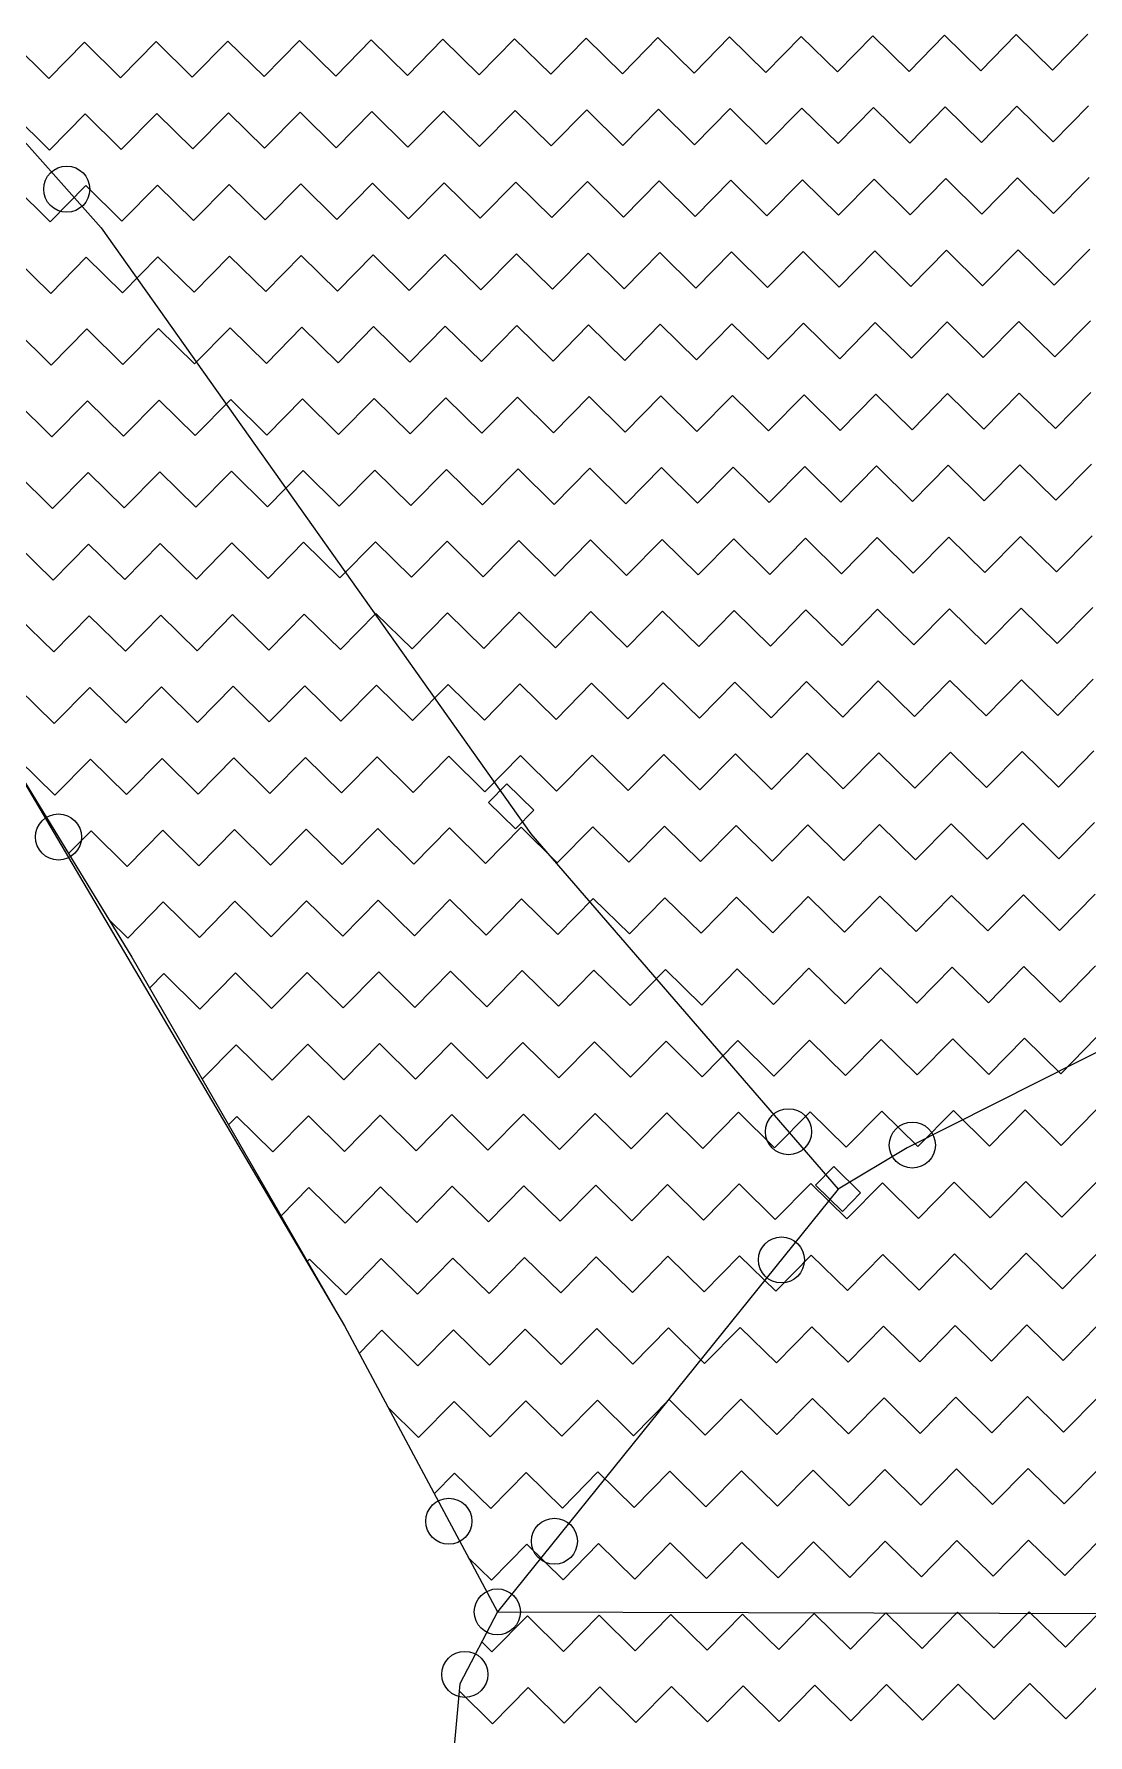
# Model space of a CAD drawing. Header units: metres. Extents: x 342804 to 346854, y 1762918 to 1765966.
# Drawn here: x 343672.7 to 343867.2, y 1764672 to 1764986 of the extents above; entities that cross this region are included whole.
import ezdxf

# ---------------------------------------------------------------- set-up
doc = ezdxf.new("R2010")
doc.units = ezdxf.units.M
doc.header["$MEASUREMENT"] = 0
doc.layers.add('POLY_HATCH', color=12, linetype='Continuous')
doc.layers.add('POLY_PARCEL', color=6, linetype='Continuous')

msp = doc.modelspace()

# ---------------------------------------------------------------- linework, layer by layer
for points in [[(343759.97, 1764847.57), (343764.92, 1764842.7), (343761.55, 1764839.28), (343756.6, 1764844.15)], [(343820.31, 1764776.95), (343825.26, 1764772.08), (343821.9, 1764768.65), (343816.94, 1764773.52)]]:
    msp.add_lwpolyline(points, close=True)
for centre in [(343678.73, 1764957.33), (343677.2, 1764837.77), (343811.95, 1764783.38), (343834.81, 1764780.91), (343810.65, 1764759.71), (343749.26, 1764711.49), (343768.74, 1764707.8), (343758.21, 1764694.76), (343752.21, 1764683.23)]:
    msp.add_circle(centre, 4.25)
at = {"layer": 'POLY_HATCH', "linetype": 'Continuous'}
for p, q in [((343728.37, 1764978.2), (343734.93, 1764984.87)), ((343734.93, 1764984.87), (343741.6, 1764978.31)), ((343741.6, 1764978.31), (343748.16, 1764984.98)), ((343748.16, 1764984.98), (343754.83, 1764978.42)), ((343754.83, 1764978.42), (343761.39, 1764985.09)), ((343761.39, 1764985.09), (343768.06, 1764978.53)), ((343768.06, 1764978.53), (343774.62, 1764985.2)), ((343774.62, 1764985.2), (343781.29, 1764978.64)), ((343781.29, 1764978.64), (343787.85, 1764985.31)), ((343787.85, 1764985.31), (343794.52, 1764978.75)), ((343794.52, 1764978.75), (343801.08, 1764985.42)), ((343801.08, 1764985.42), (343807.75, 1764978.86)), ((343807.75, 1764978.86), (343814.31, 1764985.52)), ((343814.31, 1764985.52), (343820.98, 1764978.96)), ((343820.98, 1764978.96), (343827.54, 1764985.63)), ((343827.54, 1764985.63), (343834.21, 1764979.07)), ((343834.21, 1764979.07), (343840.77, 1764985.74)), ((343840.77, 1764985.74), (343847.44, 1764979.18)), ((343847.44, 1764979.18), (343854, 1764985.85)), ((343854, 1764985.85), (343860.67, 1764979.29)), ((343860.67, 1764979.29), (343867.23, 1764985.96)), ((343668.78, 1764984.33), (343675.45, 1764977.77)), ((343675.45, 1764977.77), (343682.01, 1764984.44)), ((343682.01, 1764984.44), (343688.68, 1764977.88)), ((343688.68, 1764977.88), (343695.24, 1764984.55)), ((343695.24, 1764984.55), (343701.91, 1764977.99)), ((343701.91, 1764977.99), (343708.47, 1764984.66)), ((343708.47, 1764984.66), (343715.14, 1764978.1)), ((343715.14, 1764978.1), (343721.7, 1764984.76)), ((343721.7, 1764984.76), (343728.37, 1764978.2)), ((343807.86, 1764965.63), (343814.42, 1764972.29)), ((343814.42, 1764972.29), (343821.09, 1764965.73)), ((343821.09, 1764965.73), (343827.65, 1764972.4)), ((343827.65, 1764972.4), (343834.32, 1764965.84)), ((343834.32, 1764965.84), (343840.88, 1764972.51)), ((343840.88, 1764972.51), (343847.55, 1764965.95)), ((343847.55, 1764965.95), (343854.11, 1764972.62)), ((343854.11, 1764972.62), (343860.78, 1764966.06)), ((343860.78, 1764966.06), (343867.34, 1764972.73)), ((343668.89, 1764971.1), (343675.56, 1764964.54)), ((343675.56, 1764964.54), (343682.12, 1764971.21)), ((343682.12, 1764971.21), (343688.79, 1764964.65)), ((343688.79, 1764964.65), (343695.35, 1764971.32)), ((343695.35, 1764971.32), (343702.02, 1764964.76)), ((343702.02, 1764964.76), (343708.58, 1764971.43)), ((343708.58, 1764971.43), (343715.25, 1764964.87)), ((343715.25, 1764964.87), (343721.81, 1764971.53)), ((343721.81, 1764971.53), (343728.48, 1764964.97)), ((343728.48, 1764964.97), (343735.04, 1764971.64)), ((343735.04, 1764971.64), (343741.71, 1764965.08)), ((343741.71, 1764965.08), (343748.27, 1764971.75)), ((343748.27, 1764971.75), (343754.94, 1764965.19)), ((343754.94, 1764965.19), (343761.5, 1764971.86)), ((343761.5, 1764971.86), (343768.17, 1764965.3)), ((343768.17, 1764965.3), (343774.73, 1764971.97)), ((343774.73, 1764971.97), (343781.4, 1764965.41)), ((343781.4, 1764965.41), (343787.96, 1764972.08)), ((343787.96, 1764972.08), (343794.63, 1764965.52)), ((343794.63, 1764965.52), (343801.19, 1764972.19)), ((343801.19, 1764972.19), (343807.86, 1764965.63)), ((343669, 1764957.87), (343675.67, 1764951.31)), ((343675.67, 1764951.31), (343682.23, 1764957.98)), ((343682.23, 1764957.98), (343688.9, 1764951.42)), ((343688.9, 1764951.42), (343695.46, 1764958.09)), ((343695.46, 1764958.09), (343702.13, 1764951.53)), ((343702.13, 1764951.53), (343708.69, 1764958.2)), ((343708.69, 1764958.2), (343715.36, 1764951.64)), ((343715.36, 1764951.64), (343721.92, 1764958.3)), ((343721.92, 1764958.3), (343728.59, 1764951.74)), ((343728.59, 1764951.74), (343735.15, 1764958.41)), ((343735.15, 1764958.41), (343741.82, 1764951.85)), ((343741.82, 1764951.85), (343748.38, 1764958.52)), ((343748.38, 1764958.52), (343755.05, 1764951.96)), ((343755.05, 1764951.96), (343761.61, 1764958.63)), ((343761.61, 1764958.63), (343768.28, 1764952.07)), ((343768.28, 1764952.07), (343774.84, 1764958.74)), ((343774.84, 1764958.74), (343781.51, 1764952.18)), ((343781.51, 1764952.18), (343788.07, 1764958.85)), ((343788.07, 1764958.85), (343794.74, 1764952.29)), ((343794.74, 1764952.29), (343801.3, 1764958.96)), ((343801.3, 1764958.96), (343807.97, 1764952.4)), ((343807.97, 1764952.4), (343814.53, 1764959.06)), ((343814.53, 1764959.06), (343821.2, 1764952.5)), ((343821.2, 1764952.5), (343827.76, 1764959.17)), ((343827.76, 1764959.17), (343834.43, 1764952.61)), ((343834.43, 1764952.61), (343840.99, 1764959.28)), ((343840.99, 1764959.28), (343847.66, 1764952.72)), ((343847.66, 1764952.72), (343854.22, 1764959.39)), ((343854.22, 1764959.39), (343860.89, 1764952.83)), ((343860.89, 1764952.83), (343867.45, 1764959.5)), ((343669.11, 1764944.64), (343675.78, 1764938.08)), ((343675.78, 1764938.08), (343682.34, 1764944.75)), ((343682.34, 1764944.75), (343689.01, 1764938.19)), ((343689.01, 1764938.19), (343695.57, 1764944.86)), ((343695.57, 1764944.86), (343702.24, 1764938.3)), ((343702.24, 1764938.3), (343708.8, 1764944.97)), ((343708.8, 1764944.97), (343715.47, 1764938.41)), ((343715.47, 1764938.41), (343722.03, 1764945.07)), ((343722.03, 1764945.07), (343728.7, 1764938.51)), ((343728.7, 1764938.51), (343735.26, 1764945.18)), ((343735.26, 1764945.18), (343741.93, 1764938.62)), ((343741.93, 1764938.62), (343748.49, 1764945.29)), ((343748.49, 1764945.29), (343755.16, 1764938.73)), ((343755.16, 1764938.73), (343761.72, 1764945.4)), ((343761.72, 1764945.4), (343768.39, 1764938.84)), ((343768.39, 1764938.84), (343774.95, 1764945.51)), ((343774.95, 1764945.51), (343781.62, 1764938.95)), ((343781.62, 1764938.95), (343788.18, 1764945.62)), ((343788.18, 1764945.62), (343794.85, 1764939.06)), ((343794.85, 1764939.06), (343801.41, 1764945.73)), ((343801.41, 1764945.73), (343808.08, 1764939.16)), ((343808.08, 1764939.16), (343814.64, 1764945.83)), ((343814.64, 1764945.83), (343821.31, 1764939.27)), ((343821.31, 1764939.27), (343827.87, 1764945.94)), ((343827.87, 1764945.94), (343834.54, 1764939.38)), ((343834.54, 1764939.38), (343841.1, 1764946.05)), ((343841.1, 1764946.05), (343847.77, 1764939.49)), ((343847.77, 1764939.49), (343854.33, 1764946.16)), ((343854.33, 1764946.16), (343861, 1764939.6)), ((343861, 1764939.6), (343867.56, 1764946.27)), ((343675.88, 1764924.85), (343682.45, 1764931.52)), ((343682.45, 1764931.52), (343689.11, 1764924.96)), ((343689.11, 1764924.96), (343695.68, 1764931.63)), ((343695.68, 1764931.63), (343702.34, 1764925.07)), ((343702.34, 1764925.07), (343708.91, 1764931.74)), ((343708.91, 1764931.74), (343715.58, 1764925.18)), ((343715.58, 1764925.18), (343722.14, 1764931.84)), ((343722.14, 1764931.84), (343728.81, 1764925.28)), ((343728.81, 1764925.28), (343735.37, 1764931.95)), ((343735.37, 1764931.95), (343742.04, 1764925.39)), ((343742.04, 1764925.39), (343748.6, 1764932.06)), ((343748.6, 1764932.06), (343755.27, 1764925.5)), ((343755.27, 1764925.5), (343761.83, 1764932.17)), ((343761.83, 1764932.17), (343768.5, 1764925.61)), ((343768.5, 1764925.61), (343775.06, 1764932.28)), ((343775.06, 1764932.28), (343781.73, 1764925.72)), ((343781.73, 1764925.72), (343788.29, 1764932.39)), ((343788.29, 1764932.39), (343794.96, 1764925.83)), ((343794.96, 1764925.83), (343801.52, 1764932.5)), ((343801.52, 1764932.5), (343808.19, 1764925.93)), ((343808.19, 1764925.93), (343814.75, 1764932.6)), ((343814.75, 1764932.6), (343821.42, 1764926.04)), ((343821.42, 1764926.04), (343827.98, 1764932.71)), ((343827.98, 1764932.71), (343834.65, 1764926.15)), ((343834.65, 1764926.15), (343841.21, 1764932.82)), ((343841.21, 1764932.82), (343847.88, 1764926.26)), ((343847.88, 1764926.26), (343854.44, 1764932.93)), ((343854.44, 1764932.93), (343861.11, 1764926.37)), ((343861.11, 1764926.37), (343867.67, 1764933.04)), ((343669.22, 1764931.41), (343675.88, 1764924.85)), ((343755.37, 1764912.27), (343761.93, 1764918.94)), ((343761.93, 1764918.94), (343768.6, 1764912.38)), ((343768.6, 1764912.38), (343775.16, 1764919.05)), ((343775.16, 1764919.05), (343781.83, 1764912.49)), ((343781.83, 1764912.49), (343788.39, 1764919.16)), ((343788.39, 1764919.16), (343795.06, 1764912.6)), ((343795.06, 1764912.6), (343801.62, 1764919.27)), ((343801.62, 1764919.27), (343808.29, 1764912.7)), ((343808.29, 1764912.7), (343814.85, 1764919.37)), ((343814.85, 1764919.37), (343821.52, 1764912.81)), ((343821.52, 1764912.81), (343828.08, 1764919.48)), ((343828.08, 1764919.48), (343834.75, 1764912.92)), ((343834.75, 1764912.92), (343841.31, 1764919.59)), ((343841.31, 1764919.59), (343847.98, 1764913.03)), ((343847.98, 1764913.03), (343854.55, 1764919.7)), ((343854.55, 1764919.7), (343861.21, 1764913.14)), ((343861.21, 1764913.14), (343867.78, 1764919.81)), ((343669.32, 1764918.18), (343675.99, 1764911.62)), ((343675.99, 1764911.62), (343682.55, 1764918.29)), ((343682.55, 1764918.29), (343689.22, 1764911.73)), ((343689.22, 1764911.73), (343695.78, 1764918.4)), ((343695.78, 1764918.4), (343702.45, 1764911.84)), ((343702.45, 1764911.84), (343709.01, 1764918.51)), ((343709.01, 1764918.51), (343715.68, 1764911.95)), ((343715.68, 1764911.95), (343722.24, 1764918.61)), ((343722.24, 1764918.61), (343728.91, 1764912.05)), ((343728.91, 1764912.05), (343735.47, 1764918.72)), ((343735.47, 1764918.72), (343742.14, 1764912.16)), ((343742.14, 1764912.16), (343748.7, 1764918.83)), ((343748.7, 1764918.83), (343755.37, 1764912.27)), ((343834.86, 1764899.69), (343841.42, 1764906.36)), ((343841.42, 1764906.36), (343848.09, 1764899.8)), ((343848.09, 1764899.8), (343854.65, 1764906.47)), ((343854.65, 1764906.47), (343861.32, 1764899.91)), ((343861.32, 1764899.91), (343867.88, 1764906.58)), ((343669.43, 1764904.95), (343676.1, 1764898.39)), ((343676.1, 1764898.39), (343682.66, 1764905.06)), ((343682.66, 1764905.06), (343689.33, 1764898.5)), ((343689.33, 1764898.5), (343695.89, 1764905.17)), ((343695.89, 1764905.17), (343702.56, 1764898.61)), ((343702.56, 1764898.61), (343709.12, 1764905.28)), ((343709.12, 1764905.28), (343715.79, 1764898.72)), ((343715.79, 1764898.72), (343722.35, 1764905.38)), ((343722.35, 1764905.38), (343729.02, 1764898.82)), ((343729.02, 1764898.82), (343735.58, 1764905.49)), ((343735.58, 1764905.49), (343742.25, 1764898.93)), ((343742.25, 1764898.93), (343748.81, 1764905.6)), ((343748.81, 1764905.6), (343755.48, 1764899.04)), ((343755.48, 1764899.04), (343762.04, 1764905.71)), ((343762.04, 1764905.71), (343768.71, 1764899.15)), ((343768.71, 1764899.15), (343775.27, 1764905.82)), ((343775.27, 1764905.82), (343781.94, 1764899.26)), ((343781.94, 1764899.26), (343788.5, 1764905.93)), ((343788.5, 1764905.93), (343795.17, 1764899.37)), ((343795.17, 1764899.37), (343801.73, 1764906.04)), ((343801.73, 1764906.04), (343808.4, 1764899.47)), ((343808.4, 1764899.47), (343814.96, 1764906.14)), ((343814.96, 1764906.14), (343821.63, 1764899.58)), ((343821.63, 1764899.58), (343828.19, 1764906.25)), ((343828.19, 1764906.25), (343834.86, 1764899.69)), ((343669.54, 1764891.72), (343676.21, 1764885.16)), ((343676.21, 1764885.16), (343682.77, 1764891.83)), ((343682.77, 1764891.83), (343689.44, 1764885.27)), ((343689.44, 1764885.27), (343696, 1764891.94)), ((343696, 1764891.94), (343702.67, 1764885.38)), ((343702.67, 1764885.38), (343709.23, 1764892.05)), ((343709.23, 1764892.05), (343715.9, 1764885.48)), ((343715.9, 1764885.48), (343722.46, 1764892.15)), ((343722.46, 1764892.15), (343729.13, 1764885.59)), ((343729.13, 1764885.59), (343735.69, 1764892.26)), ((343735.69, 1764892.26), (343742.36, 1764885.7)), ((343742.36, 1764885.7), (343748.92, 1764892.37)), ((343748.92, 1764892.37), (343755.59, 1764885.81)), ((343755.59, 1764885.81), (343762.15, 1764892.48)), ((343762.15, 1764892.48), (343768.82, 1764885.92)), ((343768.82, 1764885.92), (343775.38, 1764892.59)), ((343775.38, 1764892.59), (343782.05, 1764886.03)), ((343782.05, 1764886.03), (343788.61, 1764892.7)), ((343788.61, 1764892.7), (343795.28, 1764886.14)), ((343795.28, 1764886.14), (343801.84, 1764892.81)), ((343801.84, 1764892.81), (343808.51, 1764886.24)), ((343808.51, 1764886.24), (343815.07, 1764892.91)), ((343815.07, 1764892.91), (343821.74, 1764886.35)), ((343821.74, 1764886.35), (343828.3, 1764893.02)), ((343828.3, 1764893.02), (343834.97, 1764886.46)), ((343834.97, 1764886.46), (343841.53, 1764893.13)), ((343841.53, 1764893.13), (343848.2, 1764886.57)), ((343848.2, 1764886.57), (343854.76, 1764893.24)), ((343854.76, 1764893.24), (343861.43, 1764886.68)), ((343861.43, 1764886.68), (343867.99, 1764893.35)), ((343669.65, 1764878.49), (343676.32, 1764871.93)), ((343676.32, 1764871.93), (343682.88, 1764878.6)), ((343682.88, 1764878.6), (343689.55, 1764872.04)), ((343689.55, 1764872.04), (343696.11, 1764878.71)), ((343696.11, 1764878.71), (343702.78, 1764872.15)), ((343702.78, 1764872.15), (343709.34, 1764878.82)), ((343709.34, 1764878.82), (343716.01, 1764872.25)), ((343716.01, 1764872.25), (343722.57, 1764878.92)), ((343722.57, 1764878.92), (343729.24, 1764872.36)), ((343729.24, 1764872.36), (343735.8, 1764879.03)), ((343735.8, 1764879.03), (343742.47, 1764872.47)), ((343742.47, 1764872.47), (343749.03, 1764879.14)), ((343749.03, 1764879.14), (343755.7, 1764872.58)), ((343755.7, 1764872.58), (343762.26, 1764879.25)), ((343762.26, 1764879.25), (343768.93, 1764872.69)), ((343768.93, 1764872.69), (343775.49, 1764879.36)), ((343775.49, 1764879.36), (343782.16, 1764872.8)), ((343782.16, 1764872.8), (343788.72, 1764879.47)), ((343788.72, 1764879.47), (343795.39, 1764872.91)), ((343795.39, 1764872.91), (343801.95, 1764879.58)), ((343801.95, 1764879.58), (343808.62, 1764873.01)), ((343808.62, 1764873.01), (343815.18, 1764879.68)), ((343815.18, 1764879.68), (343821.85, 1764873.12)), ((343821.85, 1764873.12), (343828.41, 1764879.79)), ((343828.41, 1764879.79), (343835.08, 1764873.23)), ((343835.08, 1764873.23), (343841.64, 1764879.9)), ((343841.64, 1764879.9), (343848.31, 1764873.34)), ((343848.31, 1764873.34), (343854.87, 1764880.01)), ((343854.87, 1764880.01), (343861.54, 1764873.45)), ((343861.54, 1764873.45), (343868.1, 1764880.12)), ((343702.89, 1764858.92), (343709.45, 1764865.59)), ((343709.45, 1764865.59), (343716.12, 1764859.02)), ((343716.12, 1764859.02), (343722.68, 1764865.69)), ((343722.68, 1764865.69), (343729.35, 1764859.13)), ((343729.35, 1764859.13), (343735.91, 1764865.8)), ((343735.91, 1764865.8), (343742.58, 1764859.24)), ((343742.58, 1764859.24), (343749.14, 1764865.91)), ((343749.14, 1764865.91), (343755.81, 1764859.35)), ((343755.81, 1764859.35), (343762.37, 1764866.02)), ((343762.37, 1764866.02), (343769.04, 1764859.46)), ((343769.04, 1764859.46), (343775.6, 1764866.13)), ((343775.6, 1764866.13), (343782.27, 1764859.57)), ((343782.27, 1764859.57), (343788.83, 1764866.24)), ((343788.83, 1764866.24), (343795.5, 1764859.68)), ((343795.5, 1764859.68), (343802.06, 1764866.35)), ((343802.06, 1764866.35), (343808.73, 1764859.78)), ((343808.73, 1764859.78), (343815.29, 1764866.45)), ((343815.29, 1764866.45), (343821.96, 1764859.89)), ((343821.96, 1764859.89), (343828.52, 1764866.56)), ((343828.52, 1764866.56), (343835.19, 1764860)), ((343835.19, 1764860), (343841.75, 1764866.67)), ((343841.75, 1764866.67), (343848.42, 1764860.11)), ((343848.42, 1764860.11), (343854.98, 1764866.78)), ((343854.98, 1764866.78), (343861.65, 1764860.22)), ((343861.65, 1764860.22), (343868.21, 1764866.89)), ((343669.76, 1764865.26), (343676.43, 1764858.7)), ((343676.43, 1764858.7), (343682.99, 1764865.37)), ((343682.99, 1764865.37), (343689.66, 1764858.81)), ((343689.66, 1764858.81), (343696.22, 1764865.48)), ((343696.22, 1764865.48), (343702.89, 1764858.92)), ((343782.38, 1764846.34), (343788.94, 1764853.01)), ((343788.94, 1764853.01), (343795.61, 1764846.45)), ((343795.61, 1764846.45), (343802.17, 1764853.12)), ((343802.17, 1764853.12), (343808.84, 1764846.55)), ((343808.84, 1764846.55), (343815.4, 1764853.22)), ((343815.4, 1764853.22), (343822.07, 1764846.66)), ((343822.07, 1764846.66), (343828.63, 1764853.33)), ((343828.63, 1764853.33), (343835.3, 1764846.77)), ((343835.3, 1764846.77), (343841.86, 1764853.44)), ((343841.86, 1764853.44), (343848.53, 1764846.88)), ((343848.53, 1764846.88), (343855.09, 1764853.55)), ((343855.09, 1764853.55), (343861.76, 1764846.99)), ((343861.76, 1764846.99), (343868.32, 1764853.66)), ((343669.87, 1764852.03), (343676.54, 1764845.47)), ((343676.54, 1764845.47), (343683.1, 1764852.14)), ((343683.1, 1764852.14), (343689.77, 1764845.58)), ((343689.77, 1764845.58), (343696.33, 1764852.25)), ((343696.33, 1764852.25), (343703, 1764845.69)), ((343703, 1764845.69), (343709.56, 1764852.36)), ((343709.56, 1764852.36), (343716.23, 1764845.79)), ((343716.23, 1764845.79), (343722.79, 1764852.46)), ((343722.79, 1764852.46), (343729.46, 1764845.9)), ((343729.46, 1764845.9), (343736.02, 1764852.57)), ((343736.02, 1764852.57), (343742.69, 1764846.01)), ((343742.69, 1764846.01), (343749.25, 1764852.68)), ((343749.25, 1764852.68), (343755.92, 1764846.12)), ((343755.92, 1764846.12), (343762.48, 1764852.79)), ((343762.48, 1764852.79), (343769.15, 1764846.23)), ((343769.15, 1764846.23), (343775.71, 1764852.9)), ((343775.71, 1764852.9), (343782.38, 1764846.34)), ((343861.87, 1764833.76), (343868.43, 1764840.43)), ((343679.07, 1764834.71), (343683.21, 1764838.91)), ((343683.21, 1764838.91), (343689.87, 1764832.35)), ((343689.87, 1764832.35), (343696.44, 1764839.02)), ((343696.44, 1764839.02), (343703.1, 1764832.46)), ((343703.1, 1764832.46), (343709.67, 1764839.13)), ((343709.67, 1764839.13), (343716.33, 1764832.56)), ((343716.33, 1764832.56), (343722.9, 1764839.23)), ((343722.9, 1764839.23), (343729.56, 1764832.67)), ((343729.56, 1764832.67), (343736.13, 1764839.34)), ((343736.13, 1764839.34), (343742.79, 1764832.78)), ((343742.79, 1764832.78), (343749.36, 1764839.45)), ((343749.36, 1764839.45), (343756.02, 1764832.89)), ((343756.02, 1764832.89), (343762.59, 1764839.56)), ((343762.59, 1764839.56), (343769.26, 1764833)), ((343769.26, 1764833), (343775.82, 1764839.67)), ((343775.82, 1764839.67), (343782.49, 1764833.11)), ((343782.49, 1764833.11), (343789.05, 1764839.78)), ((343789.05, 1764839.78), (343795.72, 1764833.22)), ((343795.72, 1764833.22), (343802.28, 1764839.89)), ((343802.28, 1764839.89), (343808.95, 1764833.32)), ((343808.95, 1764833.32), (343815.51, 1764839.99)), ((343815.51, 1764839.99), (343822.18, 1764833.43)), ((343822.18, 1764833.43), (343828.74, 1764840.1)), ((343828.74, 1764840.1), (343835.41, 1764833.54)), ((343835.41, 1764833.54), (343841.97, 1764840.21)), ((343841.97, 1764840.21), (343848.64, 1764833.65)), ((343848.64, 1764833.65), (343855.2, 1764840.32)), ((343855.2, 1764840.32), (343861.87, 1764833.76)), ((343689.98, 1764819.12), (343696.54, 1764825.79)), ((343696.54, 1764825.79), (343703.21, 1764819.23)), ((343703.21, 1764819.23), (343709.77, 1764825.9)), ((343709.77, 1764825.9), (343716.44, 1764819.33)), ((343716.44, 1764819.33), (343723, 1764826)), ((343723, 1764826), (343729.67, 1764819.44)), ((343729.67, 1764819.44), (343736.23, 1764826.11)), ((343736.23, 1764826.11), (343742.9, 1764819.55)), ((343742.9, 1764819.55), (343749.46, 1764826.22)), ((343749.46, 1764826.22), (343756.13, 1764819.66)), ((343756.13, 1764819.66), (343762.69, 1764826.33)), ((343762.69, 1764826.33), (343769.36, 1764819.77)), ((343769.36, 1764819.77), (343775.92, 1764826.44)), ((343775.92, 1764826.44), (343782.59, 1764819.88)), ((343782.59, 1764819.88), (343789.15, 1764826.55)), ((343789.15, 1764826.55), (343795.82, 1764819.99)), ((343795.82, 1764819.99), (343802.38, 1764826.66)), ((343802.38, 1764826.66), (343809.05, 1764820.09)), ((343809.05, 1764820.09), (343815.61, 1764826.76)), ((343815.61, 1764826.76), (343822.28, 1764820.2)), ((343822.28, 1764820.2), (343828.84, 1764826.87)), ((343828.84, 1764826.87), (343835.51, 1764820.31)), ((343835.51, 1764820.31), (343842.07, 1764826.98)), ((343842.07, 1764826.98), (343848.74, 1764820.42)), ((343848.74, 1764820.42), (343855.3, 1764827.09)), ((343855.3, 1764827.09), (343861.97, 1764820.53)), ((343861.97, 1764820.53), (343868.53, 1764827.2)), ((343686.54, 1764822.51), (343689.98, 1764819.12)), ((343694.04, 1764809.9), (343696.65, 1764812.56)), ((343696.65, 1764812.56), (343703.32, 1764806)), ((343703.32, 1764806), (343709.88, 1764812.67)), ((343709.88, 1764812.67), (343716.55, 1764806.1)), ((343716.55, 1764806.1), (343723.11, 1764812.77)), ((343723.11, 1764812.77), (343729.78, 1764806.21)), ((343729.78, 1764806.21), (343736.34, 1764812.88)), ((343736.34, 1764812.88), (343743.01, 1764806.32)), ((343743.01, 1764806.32), (343749.57, 1764812.99)), ((343749.57, 1764812.99), (343756.24, 1764806.43)), ((343756.24, 1764806.43), (343762.8, 1764813.1)), ((343762.8, 1764813.1), (343769.47, 1764806.54)), ((343769.47, 1764806.54), (343776.03, 1764813.21)), ((343776.03, 1764813.21), (343782.7, 1764806.65)), ((343782.7, 1764806.65), (343789.26, 1764813.32)), ((343789.26, 1764813.32), (343795.93, 1764806.76)), ((343795.93, 1764806.76), (343802.49, 1764813.43)), ((343802.49, 1764813.43), (343809.16, 1764806.86)), ((343809.16, 1764806.86), (343815.72, 1764813.53)), ((343815.72, 1764813.53), (343822.39, 1764806.97)), ((343822.39, 1764806.97), (343828.95, 1764813.64)), ((343828.95, 1764813.64), (343835.62, 1764807.08)), ((343835.62, 1764807.08), (343842.18, 1764813.75)), ((343842.18, 1764813.75), (343848.85, 1764807.19)), ((343848.85, 1764807.19), (343855.41, 1764813.86)), ((343855.41, 1764813.86), (343862.08, 1764807.3)), ((343862.08, 1764807.3), (343868.64, 1764813.97)), ((343729.89, 1764792.98), (343736.45, 1764799.65)), ((343736.45, 1764799.65), (343743.12, 1764793.09)), ((343743.12, 1764793.09), (343749.68, 1764799.76)), ((343749.68, 1764799.76), (343756.35, 1764793.2)), ((343756.35, 1764793.2), (343762.91, 1764799.87)), ((343762.91, 1764799.87), (343769.58, 1764793.31)), ((343769.58, 1764793.31), (343776.14, 1764799.98)), ((343776.14, 1764799.98), (343782.81, 1764793.42)), ((343782.81, 1764793.42), (343789.37, 1764800.09)), ((343789.37, 1764800.09), (343796.04, 1764793.53)), ((343796.04, 1764793.53), (343802.6, 1764800.19)), ((343802.6, 1764800.19), (343809.27, 1764793.63)), ((343809.27, 1764793.63), (343815.83, 1764800.3)), ((343815.83, 1764800.3), (343822.5, 1764793.74)), ((343822.5, 1764793.74), (343829.06, 1764800.41)), ((343829.06, 1764800.41), (343835.73, 1764793.85)), ((343835.73, 1764793.85), (343842.29, 1764800.52)), ((343842.29, 1764800.52), (343848.96, 1764793.96)), ((343848.96, 1764793.96), (343855.52, 1764800.63)), ((343855.52, 1764800.63), (343862.19, 1764794.07)), ((343862.19, 1764794.07), (343868.75, 1764800.74)), ((343703.74, 1764793.08), (343709.99, 1764799.44)), ((343709.99, 1764799.44), (343716.66, 1764792.87)), ((343716.66, 1764792.87), (343723.22, 1764799.54)), ((343723.22, 1764799.54), (343729.89, 1764792.98)), ((343809.38, 1764780.4), (343815.94, 1764787.07)), ((343815.94, 1764787.07), (343822.61, 1764780.51)), ((343822.61, 1764780.51), (343829.17, 1764787.18)), ((343829.17, 1764787.18), (343835.84, 1764780.62)), ((343835.84, 1764780.62), (343842.4, 1764787.29)), ((343842.4, 1764787.29), (343849.07, 1764780.73)), ((343849.07, 1764780.73), (343855.63, 1764787.4)), ((343855.63, 1764787.4), (343862.3, 1764780.84)), ((343862.3, 1764780.84), (343868.86, 1764787.51)), ((343708.59, 1764784.67), (343710.1, 1764786.21)), ((343710.1, 1764786.21), (343716.77, 1764779.64)), ((343716.77, 1764779.64), (343723.33, 1764786.31)), ((343723.33, 1764786.31), (343730, 1764779.75)), ((343730, 1764779.75), (343736.56, 1764786.42)), ((343736.56, 1764786.42), (343743.23, 1764779.86)), ((343743.23, 1764779.86), (343749.79, 1764786.53)), ((343749.79, 1764786.53), (343756.46, 1764779.97)), ((343756.46, 1764779.97), (343763.02, 1764786.64)), ((343763.02, 1764786.64), (343769.69, 1764780.08)), ((343769.69, 1764780.08), (343776.25, 1764786.75)), ((343776.25, 1764786.75), (343782.92, 1764780.19)), ((343782.92, 1764780.19), (343789.48, 1764786.86)), ((343789.48, 1764786.86), (343796.15, 1764780.3)), ((343796.15, 1764780.3), (343802.71, 1764786.96)), ((343802.71, 1764786.96), (343809.38, 1764780.4)), ((343718.28, 1764767.84), (343723.44, 1764773.08)), ((343723.44, 1764773.08), (343730.11, 1764766.52)), ((343730.11, 1764766.52), (343736.67, 1764773.19)), ((343736.67, 1764773.19), (343743.34, 1764766.63)), ((343743.34, 1764766.63), (343749.9, 1764773.3)), ((343749.9, 1764773.3), (343756.57, 1764766.74)), ((343756.57, 1764766.74), (343763.13, 1764773.41)), ((343763.13, 1764773.41), (343769.8, 1764766.85)), ((343769.8, 1764766.85), (343776.36, 1764773.52)), ((343776.36, 1764773.52), (343783.03, 1764766.96)), ((343783.03, 1764766.96), (343789.59, 1764773.63)), ((343789.59, 1764773.63), (343796.26, 1764767.07)), ((343796.26, 1764767.07), (343802.82, 1764773.73)), ((343802.82, 1764773.73), (343809.49, 1764767.17)), ((343809.49, 1764767.17), (343816.05, 1764773.84)), ((343816.05, 1764773.84), (343822.72, 1764767.28)), ((343822.72, 1764767.28), (343829.28, 1764773.95)), ((343829.28, 1764773.95), (343835.95, 1764767.39)), ((343835.95, 1764767.39), (343842.51, 1764774.06)), ((343842.51, 1764774.06), (343849.18, 1764767.5)), ((343849.18, 1764767.5), (343855.74, 1764774.17)), ((343855.74, 1764774.17), (343862.41, 1764767.61)), ((343862.41, 1764767.61), (343868.97, 1764774.28)), ((343723.13, 1764759.43), (343723.55, 1764759.85)), ((343723.55, 1764759.85), (343730.22, 1764753.29)), ((343730.22, 1764753.29), (343736.78, 1764759.96)), ((343736.78, 1764759.96), (343743.45, 1764753.4)), ((343743.45, 1764753.4), (343750.01, 1764760.07)), ((343750.01, 1764760.07), (343756.68, 1764753.51)), ((343756.68, 1764753.51), (343763.24, 1764760.18)), ((343763.24, 1764760.18), (343769.91, 1764753.62)), ((343769.91, 1764753.62), (343776.47, 1764760.29)), ((343776.47, 1764760.29), (343783.14, 1764753.73)), ((343783.14, 1764753.73), (343789.7, 1764760.4)), ((343789.7, 1764760.4), (343796.37, 1764753.84)), ((343796.37, 1764753.84), (343802.93, 1764760.5)), ((343802.93, 1764760.5), (343809.6, 1764753.94)), ((343809.6, 1764753.94), (343816.16, 1764760.61)), ((343816.16, 1764760.61), (343822.83, 1764754.05)), ((343822.83, 1764754.05), (343829.39, 1764760.72)), ((343829.39, 1764760.72), (343836.06, 1764754.16)), ((343836.06, 1764754.16), (343842.62, 1764760.83)), ((343842.62, 1764760.83), (343849.29, 1764754.27)), ((343849.29, 1764754.27), (343855.85, 1764760.94)), ((343855.85, 1764760.94), (343862.52, 1764754.38)), ((343862.52, 1764754.38), (343869.08, 1764761.05)), ((343732.69, 1764742.47), (343736.89, 1764746.73)), ((343736.89, 1764746.73), (343743.55, 1764740.17)), ((343743.55, 1764740.17), (343750.12, 1764746.84)), ((343750.12, 1764746.84), (343756.78, 1764740.28)), ((343756.78, 1764740.28), (343763.35, 1764746.95)), ((343763.35, 1764746.95), (343770.01, 1764740.39)), ((343770.01, 1764740.39), (343776.58, 1764747.06)), ((343776.58, 1764747.06), (343783.24, 1764740.5)), ((343783.24, 1764740.5), (343789.81, 1764747.17)), ((343789.81, 1764747.17), (343796.47, 1764740.61)), ((343796.47, 1764740.61), (343803.04, 1764747.27)), ((343803.04, 1764747.27), (343809.71, 1764740.71)), ((343809.71, 1764740.71), (343816.27, 1764747.38)), ((343816.27, 1764747.38), (343822.94, 1764740.82)), ((343822.94, 1764740.82), (343829.5, 1764747.49)), ((343829.5, 1764747.49), (343836.17, 1764740.93)), ((343836.17, 1764740.93), (343842.73, 1764747.6)), ((343842.73, 1764747.6), (343849.4, 1764741.04)), ((343849.4, 1764741.04), (343855.96, 1764747.71)), ((343855.96, 1764747.71), (343862.63, 1764741.15)), ((343862.63, 1764741.15), (343869.19, 1764747.82)), ((343756.89, 1764727.05), (343763.45, 1764733.72)), ((343763.45, 1764733.72), (343770.12, 1764727.16)), ((343770.12, 1764727.16), (343776.68, 1764733.83)), ((343776.68, 1764733.83), (343783.35, 1764727.27)), ((343783.35, 1764727.27), (343789.91, 1764733.94)), ((343789.91, 1764733.94), (343796.58, 1764727.38)), ((343796.58, 1764727.38), (343803.14, 1764734.04)), ((343803.14, 1764734.04), (343809.81, 1764727.48)), ((343809.81, 1764727.48), (343816.37, 1764734.15)), ((343816.37, 1764734.15), (343823.04, 1764727.59)), ((343823.04, 1764727.59), (343829.6, 1764734.26)), ((343829.6, 1764734.26), (343836.27, 1764727.7)), ((343836.27, 1764727.7), (343842.83, 1764734.37)), ((343842.83, 1764734.37), (343849.5, 1764727.81)), ((343849.5, 1764727.81), (343856.06, 1764734.48)), ((343856.06, 1764734.48), (343862.73, 1764727.92)), ((343862.73, 1764727.92), (343869.29, 1764734.59)), ((343738.04, 1764732.47), (343743.66, 1764726.94)), ((343743.66, 1764726.94), (343750.22, 1764733.61)), ((343750.22, 1764733.61), (343756.89, 1764727.05)), ((343836.38, 1764714.47), (343842.94, 1764721.14)), ((343842.94, 1764721.14), (343849.61, 1764714.58)), ((343849.61, 1764714.58), (343856.17, 1764721.25)), ((343856.17, 1764721.25), (343862.84, 1764714.69)), ((343862.84, 1764714.69), (343869.4, 1764721.36)), ((343746.56, 1764716.55), (343750.33, 1764720.38)), ((343750.33, 1764720.38), (343757, 1764713.82)), ((343757, 1764713.82), (343763.56, 1764720.49)), ((343763.56, 1764720.49), (343770.23, 1764713.93)), ((343770.23, 1764713.93), (343776.79, 1764720.6)), ((343776.79, 1764720.6), (343783.46, 1764714.04)), ((343783.46, 1764714.04), (343790.02, 1764720.71)), ((343790.02, 1764720.71), (343796.69, 1764714.15)), ((343796.69, 1764714.15), (343803.25, 1764720.81)), ((343803.25, 1764720.81), (343809.92, 1764714.25)), ((343809.92, 1764714.25), (343816.48, 1764720.92)), ((343816.48, 1764720.92), (343823.15, 1764714.36)), ((343823.15, 1764714.36), (343829.71, 1764721.03)), ((343829.71, 1764721.03), (343836.38, 1764714.47)), ((343757.11, 1764700.59), (343763.67, 1764707.26)), ((343763.67, 1764707.26), (343770.34, 1764700.7)), ((343770.34, 1764700.7), (343776.9, 1764707.37)), ((343776.9, 1764707.37), (343783.57, 1764700.81)), ((343783.57, 1764700.81), (343790.13, 1764707.48)), ((343790.13, 1764707.48), (343796.8, 1764700.92)), ((343796.8, 1764700.92), (343803.36, 1764707.58)), ((343803.36, 1764707.58), (343810.03, 1764701.02)), ((343810.03, 1764701.02), (343816.59, 1764707.69)), ((343816.59, 1764707.69), (343823.26, 1764701.13)), ((343823.26, 1764701.13), (343829.82, 1764707.8)), ((343829.82, 1764707.8), (343836.49, 1764701.24)), ((343836.49, 1764701.24), (343843.05, 1764707.91)), ((343843.05, 1764707.91), (343849.72, 1764701.35)), ((343849.72, 1764701.35), (343856.28, 1764708.02)), ((343856.28, 1764708.02), (343862.95, 1764701.46)), ((343862.95, 1764701.46), (343869.51, 1764708.13)), ((343752.85, 1764704.78), (343757.11, 1764700.59)), ((343757.22, 1764687.36), (343763.78, 1764694.03)), ((343763.78, 1764694.03), (343770.45, 1764687.47)), ((343770.45, 1764687.47), (343777.01, 1764694.14)), ((343777.01, 1764694.14), (343783.68, 1764687.58)), ((343783.68, 1764687.58), (343790.24, 1764694.25)), ((343790.24, 1764694.25), (343796.91, 1764687.69)), ((343796.91, 1764687.69), (343803.47, 1764694.35)), ((343803.47, 1764694.35), (343810.14, 1764687.79)), ((343810.14, 1764687.79), (343816.7, 1764694.46)), ((343816.7, 1764694.46), (343823.37, 1764687.9)), ((343823.37, 1764687.9), (343829.93, 1764694.57)), ((343829.93, 1764694.57), (343836.6, 1764688.01)), ((343836.6, 1764688.01), (343843.16, 1764694.68)), ((343843.16, 1764694.68), (343849.83, 1764688.12)), ((343849.83, 1764688.12), (343856.39, 1764694.79)), ((343856.39, 1764694.79), (343863.06, 1764688.23)), ((343863.06, 1764688.23), (343869.62, 1764694.9)), ((343755.33, 1764689.22), (343757.22, 1764687.36)), ((343757.33, 1764674.13), (343763.89, 1764680.8)), ((343763.89, 1764680.8), (343770.56, 1764674.24)), ((343770.56, 1764674.24), (343777.12, 1764680.91)), ((343777.12, 1764680.91), (343783.79, 1764674.35)), ((343783.79, 1764674.35), (343790.35, 1764681.02)), ((343790.35, 1764681.02), (343797.02, 1764674.46)), ((343797.02, 1764674.46), (343803.58, 1764681.12)), ((343803.58, 1764681.12), (343810.25, 1764674.56)), ((343810.25, 1764674.56), (343816.81, 1764681.23)), ((343816.81, 1764681.23), (343823.48, 1764674.67)), ((343823.48, 1764674.67), (343830.04, 1764681.34)), ((343830.04, 1764681.34), (343836.71, 1764674.78)), ((343836.71, 1764674.78), (343843.27, 1764681.45)), ((343843.27, 1764681.45), (343849.94, 1764674.89)), ((343849.94, 1764674.89), (343856.5, 1764681.56)), ((343856.5, 1764681.56), (343863.17, 1764675)), ((343863.17, 1764675), (343869.73, 1764681.67)), ((343751.19, 1764680.17), (343757.33, 1764674.13))]:
    msp.add_line(p, q, dxfattribs=at)
at = {"layer": 'POLY_HATCH'}
for p, q in [((343666.87, 1764854.65), (343690.76, 1764815.61)), ((343690.76, 1764815.61), (343729.97, 1764747.57)), ((343729.97, 1764747.57), (343758.21, 1764694.76)), ((343758.21, 1764694.76), (343751.31, 1764681.49)), ((343751.31, 1764681.49), (343749.74, 1764664.36))]:
    msp.add_line(p, q, dxfattribs=at)
at = {"layer": 'POLY_PARCEL'}
for p, q in [((343665.03, 1764972.75), (343685.1, 1764950.16)), ((343685.1, 1764950.16), (343685.1, 1764950.16)), ((343685.1, 1764950.16), (343764.38, 1764838.34)), ((343666.87, 1764854.65), (343729.97, 1764747.57)), ((343764.38, 1764838.34), (343821.1, 1764772.8)), ((343940.69, 1764834.25), (343833.83, 1764780.41)), ((343833.83, 1764780.41), (343821.1, 1764772.8)), ((343821.1, 1764772.8), (343758.21, 1764694.76)), ((343821.1, 1764772.8), (343821.1, 1764772.8)), ((343729.97, 1764747.57), (343729.97, 1764747.57)), ((343729.97, 1764747.57), (343758.21, 1764694.76)), ((343758.21, 1764694.76), (343751.31, 1764681.49)), ((343758.21, 1764694.76), (343886.78, 1764694.44)), ((343751.31, 1764681.49), (343749.74, 1764664.36))]:
    msp.add_line(p, q, dxfattribs=at)

doc.saveas('drawing.dxf')
